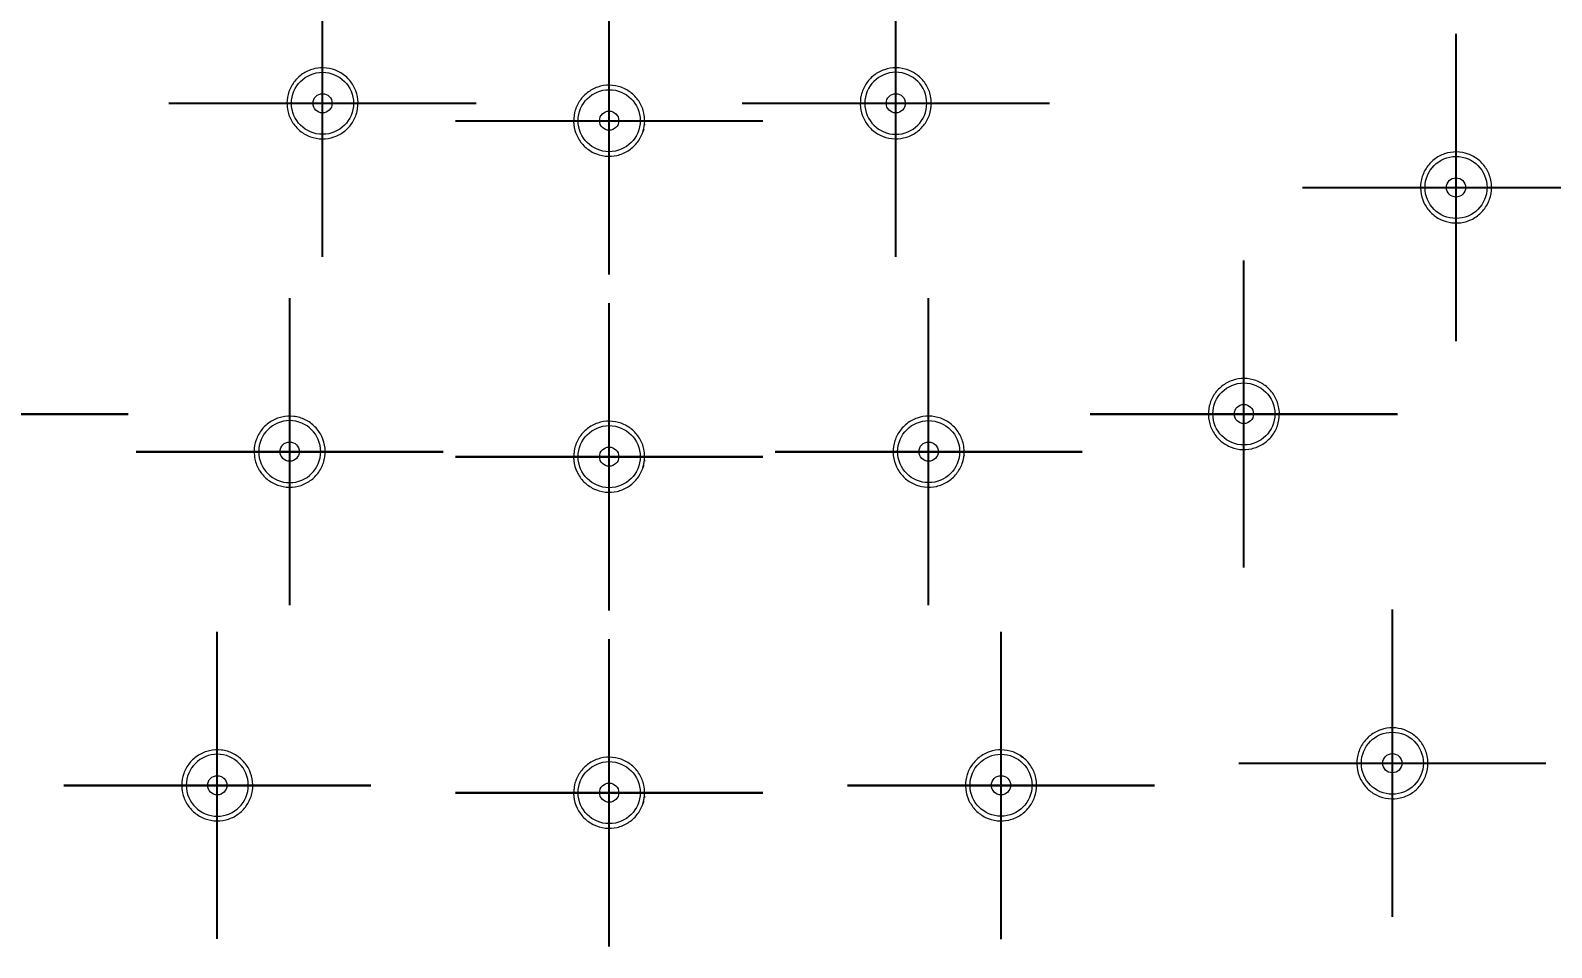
# Model space of a CAD drawing. Extents: x 16296660632 to 16296676033, y -37409619871 to -37409617369.
# Drawn here: x 16296675590.6 to 16296675669.8, y -37409617727.7 to -37409617680 of the extents above; entities that cross this region are included whole.
import ezdxf

# ---------------------------------------------------------------- set-up
doc = ezdxf.new("R2010")
doc.units = 0
doc.header["$LTSCALE"] = 10
doc.header["$MEASUREMENT"] = 0
doc.header["$PDMODE"] = 3
doc.header["$PDSIZE"] = -10
doc.linetypes.add('CENTER', pattern=[2, 1.25, -0.25, 0.25, -0.25])
doc.linetypes.add('CENTERX2', pattern=[4, 2.5, -0.5, 0.5, -0.5])
doc.layers.get('0').update_dxf_attribs({"linetype": 'CONTINUOUS'})
doc.layers.get('DEFPOINTS').update_dxf_attribs({"linetype": 'CONTINUOUS'})
doc.layers.add('1', color=7, linetype='CONTINUOUS')
doc.layers.add('중심선', color=1, linetype='CENTERX2')
doc.styles.add('Daelim Dimension', font='')
doc.styles.get('Daelim Dimension').set_extended_font_data('NanumGothic')
doc.dimstyles.new('DEFAULT', dxfattribs={"dimscale": 2, "dimtxt": 2, "dimasz": 2, "dimexe": 0, "dimexo": 2, "dimgap": 1, "dimtad": 1, "dimdec": 1, "dimzin": 9, "dimdsep": 46, "dimtxsty": 'Daelim Dimension', "dimcen": 0.5, "dimclrd": 252, "dimclre": 252, "dimclrt": 3, "dimadec": 1, "dimazin": 0, "dimtfac": 1, "dimtdec": 1, "dimtix": 1, "dimtmove": 0, "dimatfit": 3, "dimfxl": 1, "dimtolj": 1, "dimtzin": 1, "dimlwd": 9, "dimlwe": 9, "dimarcsym": 0})

# ---------------------------------------------------------------- blocks, each defined once
blk = doc.blocks.new('*D1')
at = {"color": 5, "lineweight": 9, "transparency": 16777216}
for p, q in [((16296675624.74378, -37409617572.621834), (16296675778.535021, -37409617572.621834)), ((16296675778.535021, -37409617576.621834), (16296675778.535021, -37409617766.705383)), ((16296675624.74951, -37409617770.705383), (16296675778.535021, -37409617770.705383))]:
    blk.add_line(p, q, dxfattribs=at)
at = {"color": 5, "transparency": 16777216}
for points in [[(16296675777.868361, -37409617576.621834), (16296675779.201691, -37409617576.621834), (16296675778.535021, -37409617572.621834)], [(16296675777.868361, -37409617766.705383), (16296675779.201691, -37409617766.705383), (16296675778.535021, -37409617770.705383)]]:
    blk.add_solid(points, dxfattribs=at)
at = {"layer": 'DEFPOINTS', "color": 0, "transparency": 16777216}
for p in [(16296675620.74378, -37409617572.621834), (16296675620.74951, -37409617770.705383), (16296675778.535021, -37409617770.705383)]:
    blk.add_point(p, dxfattribs=at)
at = {"color": 7, "transparency": 16777216, "insert": (16296675768.914141, -37409617671.663597), "char_height": 14, "attachment_point": 5, "rotation": 90, "style": 'Daelim Dimension'}
blk.add_mtext('\\A1;198', dxfattribs=at)

msp = doc.modelspace()

# ---------------------------------------------------------------- linework, layer by layer
at = {"layer": '1', "color": 7, "linetype": 'CENTER', "lineweight": 13}
msp.add_line((16296675664.85672, -37409617696.141724), (16296675664.85672, -37409617680.141724), dxfattribs=at)
at = {"layer": '1', "color": 7, "linetype": 'Continuous', "lineweight": 13}
for centre in [(16296675605.813801, -37409617683.756569), (16296675620.74378, -37409617684.663597), (16296675664.854259, -37409617688.14016), (16296675653.80364, -37409617699.940292), (16296675620.74378, -37409617702.163597), (16296675637.383659, -37409617701.900963), (16296675661.53775, -37409617718.132019), (16296675620.74378, -37409617719.663597), (16296675641.15518, -37409617719.281067)]:
    msp.add_circle(centre, 1.615477, dxfattribs=at)
at = {"layer": '1', "color": 7, "linetype": 'Continuous', "lineweight": 13, "extrusion": (0, 0, -1)}
for centre in [(-16296675635.673759, -37409617683.756569), (-16296675604.103901, -37409617701.900963), (-16296675600.33238, -37409617719.281067)]:
    msp.add_circle(centre, 1.615477, dxfattribs=at)
at = {"layer": '1', "color": 7, "linetype": 'Continuous', "lineweight": 18}
for centre in [(16296675605.813801, -37409617683.756569), (16296675635.673759, -37409617683.756569), (16296675620.74378, -37409617684.663597), (16296675664.854259, -37409617688.14016), (16296675653.80364, -37409617699.940292), (16296675604.103901, -37409617701.900963), (16296675637.383659, -37409617701.900963), (16296675620.74378, -37409617702.163597), (16296675661.53775, -37409617718.132019), (16296675600.33238, -37409617719.281067), (16296675641.15518, -37409617719.281067), (16296675620.74378, -37409617719.663597)]:
    msp.add_circle(centre, 0.5, dxfattribs=at)
for points, knots in [([(16296675486.702, -37409617671.663567), (16296675486.707649, -37409617679.996231), (16296675487.306259, -37409617688.235542), (16296675489.52206, -37409617704.631897), (16296675491.10412, -37409617712.796387), (16296675496.024799, -37409617728.537247), (16296675499.40818, -37409617736.201271), (16296675509.03035, -37409617749.492683), (16296675515.438009, -37409617755.017326), (16296675529.98881, -37409617762.560928), (16296675538.06395, -37409617764.622917), (16296675550.30275, -37409617766.634216), (16296675554.427851, -37409617767.122017), (16296675562.69499, -37409617767.97319), (16296675566.828051, -37409617768.347839), (16296675587.51865, -37409617770.028519), (16296675604.13394, -37409617770.705032), (16296675620.74378, -37409617770.705353)], [0, 0, 0, 0, 0.125, 0.125, 0.25, 0.25, 0.375, 0.375, 0.5, 0.5, 0.625, 0.625, 0.6875, 0.6875, 0.75, 0.75, 1, 1, 1, 1]), ([(16296675620.74378, -37409617770.705383), (16296675637.353609, -37409617770.705063), (16296675653.968901, -37409617770.028526), (16296675674.659491, -37409617768.347839), (16296675678.792549, -37409617767.97319), (16296675687.0597, -37409617767.122009), (16296675691.18479, -37409617766.634209), (16296675703.42359, -37409617764.62291), (16296675711.49872, -37409617762.560913), (16296675726.049509, -37409617755.017319), (16296675732.457161, -37409617749.492683), (16296675742.079309, -37409617736.201279), (16296675745.46269, -37409617728.53727), (16296675750.38336, -37409617712.796417), (16296675751.96542, -37409617704.631943), (16296675754.18121, -37409617688.23558), (16296675754.779819, -37409617679.996277), (16296675754.78546, -37409617671.663643)], [0, 0, 0, 0, 0.25, 0.25, 0.3125, 0.3125, 0.375, 0.375, 0.5, 0.5, 0.625, 0.625, 0.75, 0.75, 0.875, 0.875, 1, 1, 1, 1]), ([(16296675603.962151, -37409617683.757271), (16296675603.962299, -37409617683.549423), (16296675603.998211, -37409617683.339417), (16296675604.13562, -37409617682.948547), (16296675604.23901, -37409617682.762283), (16296675604.49806, -37409617682.438927), (16296675604.65728, -37409617682.297394), (16296675605.008751, -37409617682.078033), (16296675605.205839, -37409617681.997177), (16296675605.6101, -37409617681.906517), (16296675605.82284, -37409617681.89547), (16296675606.23431, -37409617681.943733), (16296675606.438721, -37409617682.003723), (16296675606.81101, -37409617682.185463), (16296675606.984039, -37409617682.309731), (16296675607.27519, -37409617682.604462), (16296675607.397341, -37409617682.778992), (16296675607.57453, -37409617683.153481), (16296675607.632021, -37409617683.358612), (16296675607.67527, -37409617683.770653), (16296675607.661619, -37409617683.983253), (16296675607.56605, -37409617684.386398), (16296675607.4828, -37409617684.582497), (16296675607.259159, -37409617684.931267), (16296675607.11569, -37409617685.08876), (16296675606.789221, -37409617685.343849), (16296675606.601709, -37409617685.444969), (16296675606.209209, -37409617685.577606), (16296675605.99881, -37409617685.610947), (16296675605.584539, -37409617685.606194), (16296675605.374969, -37409617685.568008), (16296675604.98564, -37409617685.426392), (16296675604.80051, -37409617685.320999), (16296675604.48, -37409617685.058487), (16296675604.3402, -37409617684.897774), (16296675604.12464, -37409617684.543961), (16296675604.04591, -37409617684.346024), (16296675603.97575, -37409617684.016602), (16296675603.962061, -37409617683.886223), (16296675603.962151, -37409617683.757271)], [0, 0, 0, 0, 0.053706762, 0.053706762, 0.107413552, 0.107413552, 0.161119801, 0.161119801, 0.214824682, 0.214824682, 0.268528029, 0.268528029, 0.322230317, 0.322230317, 0.375932457, 0.375932457, 0.429635424, 0.429635424, 0.483339858, 0.483339858, 0.537045788, 0.537045788, 0.590752597, 0.590752597, 0.644459253, 0.644459253, 0.698164754, 0.698164754, 0.751868595, 0.751868595, 0.805571026, 0.805571026, 0.859272954, 0.859272954, 0.912975518, 0.912975518, 0.96667955, 0.96667955, 1, 1, 1, 1]), ([(16296675637.525379, -37409617683.755867), (16296675637.52553, -37409617683.96373), (16296675637.48991, -37409617684.173767), (16296675637.353029, -37409617684.564819), (16296675637.249901, -37409617684.751221), (16296675636.991301, -37409617685.074921), (16296675636.832279, -37409617685.216667), (16296675636.481119, -37409617685.436523), (16296675636.28414, -37409617685.517647), (16296675635.88002, -37409617685.608856), (16296675635.667299, -37409617685.620216), (16296675635.255779, -37409617685.572517), (16296675635.051291, -37409617685.512817), (16296675634.678749, -37409617685.331596), (16296675634.50555, -37409617685.207581), (16296675634.213989, -37409617684.913254), (16296675634.0916, -37409617684.738892), (16296675633.913891, -37409617684.364647), (16296675633.85611, -37409617684.159592), (16296675633.81229, -37409617683.747597), (16296675633.825649, -37409617683.534988), (16296675633.92067, -37409617683.131706), (16296675634.003651, -37409617682.935501), (16296675634.226801, -37409617682.586418), (16296675634.37005, -37409617682.428726), (16296675634.696159, -37409617682.173203), (16296675634.88353, -37409617682.071831), (16296675635.275829, -37409617681.93866), (16296675635.486179, -37409617681.905006), (16296675635.90044, -37409617681.909203), (16296675636.110069, -37409617681.94709), (16296675636.49959, -37409617682.088158), (16296675636.68486, -37409617682.193298), (16296675637.00573, -37409617682.455353), (16296675637.14576, -37409617682.615891), (16296675637.361811, -37409617682.969391), (16296675637.440809, -37409617683.167229), (16296675637.511431, -37409617683.496552), (16296675637.525299, -37409617683.626907), (16296675637.525379, -37409617683.755867)], [0, 0, 0, 0, 0.053706255, 0.053706255, 0.107412571, 0.107412571, 0.161117794, 0.161117794, 0.214821365, 0.214821365, 0.268523649, 0.268523649, 0.322225612, 0.322225612, 0.375928379, 0.375928379, 0.429632701, 0.429632701, 0.483338607, 0.483338607, 0.537045413, 0.537045413, 0.590752062, 0.590752062, 0.644457603, 0.644457603, 0.698161592, 0.698161592, 0.751864246, 0.751864246, 0.805566332, 0.805566332, 0.859268846, 0.859268846, 0.912972608, 0.912972608, 0.966677921, 0.966677921, 1, 1, 1, 1]), ([(16296675622.594549, -37409617684.66291), (16296675622.594709, -37409617684.870758), (16296675622.559099, -37409617685.080803), (16296675622.422251, -37409617685.471863), (16296675622.31912, -37409617685.658279), (16296675622.060539, -37409617685.981987), (16296675621.90152, -37409617686.123756), (16296675621.550369, -37409617686.34362), (16296675621.353399, -37409617686.424759), (16296675620.94928, -37409617686.515991), (16296675620.736561, -37409617686.527351), (16296675620.325029, -37409617686.479683), (16296675620.12055, -37409617686.419983), (16296675619.747999, -37409617686.238777), (16296675619.5748, -37409617686.114769), (16296675619.28323, -37409617685.820473), (16296675619.16083, -37409617685.646111), (16296675618.983101, -37409617685.271873), (16296675618.92531, -37409617685.066833), (16296675618.88147, -37409617684.654846), (16296675618.894819, -37409617684.44223), (16296675618.989811, -37409617684.038963), (16296675619.072781, -37409617683.842743), (16296675619.295919, -37409617683.493637), (16296675619.439159, -37409617683.335953), (16296675619.765261, -37409617683.080399), (16296675619.95262, -37409617682.979012), (16296675620.344919, -37409617682.845818), (16296675620.555269, -37409617682.812172), (16296675620.96953, -37409617682.816338), (16296675621.179159, -37409617682.854218), (16296675621.56868, -37409617682.99527), (16296675621.75396, -37409617683.100403), (16296675622.074841, -37409617683.362427), (16296675622.21487, -37409617683.522957), (16296675622.430941, -37409617683.87645), (16296675622.509951, -37409617684.07428), (16296675622.580589, -37409617684.403587), (16296675622.59446, -37409617684.533951), (16296675622.594549, -37409617684.66291)], [0, 0, 0, 0, 0.053706915, 0.053706915, 0.107413879, 0.107413879, 0.16111993, 0.16111993, 0.214824191, 0.214824191, 0.268526714, 0.268526714, 0.322228348, 0.322228348, 0.375930358, 0.375930358, 0.429633842, 0.429633842, 0.483339206, 0.483339206, 0.537046004, 0.537046004, 0.590753173, 0.590753173, 0.644459522, 0.644459522, 0.698164249, 0.698164249, 0.751867255, 0.751867255, 0.805569163, 0.805569163, 0.859271061, 0.859271061, 0.91297402, 0.91297402, 0.966678684, 0.966678684, 1, 1, 1, 1]), ([(16296675666.707479, -37409617688.139473), (16296675666.707661, -37409617688.347313), (16296675666.672079, -37409617688.557343), (16296675666.53529, -37409617688.948402), (16296675666.43219, -37409617689.134819), (16296675666.17366, -37409617689.458557), (16296675666.014681, -37409617689.600327), (16296675665.66358, -37409617689.820251), (16296675665.466631, -37409617689.901413), (16296675665.06254, -37409617689.992706), (16296675664.849819, -37409617690.004112), (16296675664.43829, -37409617689.956512), (16296675664.233801, -37409617689.896858), (16296675663.86121, -37409617689.715714), (16296675663.687981, -37409617689.591728), (16296675663.396351, -37409617689.297462), (16296675663.27392, -37409617689.123123), (16296675663.09613, -37409617688.748901), (16296675663.038321, -37409617688.543854), (16296675662.994419, -37409617688.131866), (16296675663.00774, -37409617687.919258), (16296675663.10268, -37409617687.515984), (16296675663.185619, -37409617687.319763), (16296675663.408701, -37409617686.970642), (16296675663.55191, -37409617686.812943), (16296675663.87796, -37409617686.557358), (16296675664.06529, -37409617686.455948), (16296675664.45755, -37409617686.322693), (16296675664.667891, -37409617686.289001), (16296675665.08215, -37409617686.293098), (16296675665.29178, -37409617686.330933), (16296675665.68133, -37409617686.471916), (16296675665.866631, -37409617686.577019), (16296675666.187571, -37409617686.838997), (16296675666.327629, -37409617686.999519), (16296675666.54376, -37409617687.352982), (16296675666.622801, -37409617687.550812), (16296675666.69348, -37409617687.880127), (16296675666.707371, -37409617688.010498), (16296675666.707479, -37409617688.139473)], [0, 0, 0, 0, 0.053703772, 0.053703772, 0.107407616, 0.107407616, 0.161110264, 0.161110264, 0.214812208, 0.214812208, 0.268514516, 0.268514516, 0.322218159, 0.322218159, 0.375923548, 0.375923548, 0.429630297, 0.429630297, 0.48333736, 0.48333736, 0.537043523, 0.537043523, 0.590748001, 0.590748001, 0.644450806, 0.644450806, 0.698152716, 0.698152716, 0.751854873, 0.751854873, 0.805558253, 0.805558253, 0.859263267, 0.859263267, 0.912969623, 0.912969623, 0.966676497, 0.966676497, 1, 1, 1, 1]), ([(16296675655.65616, -37409617699.93959), (16296675655.656481, -37409617700.147438), (16296675655.62104, -37409617700.357513), (16296675655.484501, -37409617700.74868), (16296675655.381531, -37409617700.935173), (16296675655.123211, -37409617701.259087), (16296675654.9643, -37409617701.400993), (16296675654.61334, -37409617701.621117), (16296675654.416439, -37409617701.702423), (16296675654.012421, -37409617701.793983), (16296675653.799721, -37409617701.805511), (16296675653.38817, -37409617701.758179), (16296675653.183649, -37409617701.698662), (16296675652.810961, -37409617701.517776), (16296675652.637659, -37409617701.393921), (16296675652.345831, -37409617701.099861), (16296675652.223289, -37409617700.925613), (16296675652.04524, -37409617700.551514), (16296675651.987289, -37409617700.346497), (16296675651.94311, -37409617699.934547), (16296675651.95628, -37409617699.721909), (16296675652.050949, -37409617699.318542), (16296675652.13377, -37409617699.122253), (16296675652.356621, -37409617698.77298), (16296675652.499741, -37409617698.615173), (16296675652.82563, -37409617698.359383), (16296675653.012899, -37409617698.257843), (16296675653.405069, -37409617698.124336), (16296675653.615379, -37409617698.090523), (16296675654.029619, -37409617698.094337), (16296675654.239269, -37409617698.132027), (16296675654.628901, -37409617698.272751), (16296675654.81426, -37409617698.377724), (16296675655.135361, -37409617698.639481), (16296675655.27553, -37409617698.799896), (16296675655.491899, -37409617699.153214), (16296675655.571079, -37409617699.350983), (16296675655.641979, -37409617699.68026), (16296675655.65596, -37409617699.810623), (16296675655.65616, -37409617699.93959)], [0, 0, 0, 0, 0.053706674, 0.053706674, 0.107413503, 0.107413503, 0.161117628, 0.161117628, 0.214818623, 0.214818623, 0.268517937, 0.268517937, 0.32221785, 0.32221785, 0.375920442, 0.375920442, 0.429626591, 0.429626591, 0.48333552, 0.48333552, 0.537045167, 0.537045167, 0.59075318, 0.59075318, 0.644458015, 0.644458015, 0.698159588, 0.698159588, 0.751859227, 0.751859227, 0.805559027, 0.805559027, 0.859260942, 0.859260942, 0.912966002, 0.912966002, 0.966673931, 0.966673931, 1, 1, 1, 1]), ([(16296675602.252239, -37409617701.901657), (16296675602.2526, -37409617701.693787), (16296675602.288731, -37409617701.483833), (16296675602.42655, -37409617701.093086), (16296675602.53014, -37409617700.906929), (16296675602.789539, -37409617700.583839), (16296675602.948919, -37409617700.442467), (16296675603.300631, -37409617700.223457), (16296675603.49781, -37409617700.142822), (16296675603.90217, -37409617700.052597), (16296675604.11492, -37409617700.041779), (16296675604.52632, -37409617700.090492), (16296675604.73065, -37409617700.150703), (16296675605.10273, -37409617700.332817), (16296675605.27562, -37409617700.457268), (16296675605.56645, -37409617700.752289), (16296675605.6884, -37409617700.926933), (16296675605.8652, -37409617701.301598), (16296675605.92248, -37409617701.506783), (16296675605.965309, -37409617701.918869), (16296675605.951441, -37409617702.131447), (16296675605.85544, -37409617702.534508), (16296675605.77199, -37409617702.730522), (16296675605.547979, -37409617703.079086), (16296675605.404341, -37409617703.236427), (16296675605.077579, -37409617703.491173), (16296675604.889959, -37409617703.592087), (16296675604.497311, -37409617703.724297), (16296675604.28688, -37409617703.757423), (16296675603.872629, -37409617703.752213), (16296675603.663099, -37409617703.713814), (16296675603.273939, -37409617703.571777), (16296675603.08894, -37409617703.466202), (16296675602.76873, -37409617703.203377), (16296675602.629101, -37409617703.042503), (16296675602.41391, -37409617702.688499), (16296675602.33539, -37409617702.490471), (16296675602.26557, -37409617702.161003), (16296675602.25202, -37409617702.030609), (16296675602.252239, -37409617701.901657)], [0, 0, 0, 0, 0.053710144, 0.053710144, 0.107420352, 0.107420352, 0.161129288, 0.161129288, 0.214834921, 0.214834921, 0.268536782, 0.268536782, 0.322235966, 0.322235966, 0.375934687, 0.375934687, 0.429635383, 0.429635383, 0.483339712, 0.483339712, 0.537047808, 0.537047808, 0.590758145, 0.590758145, 0.644468126, 0.644468126, 0.698175234, 0.698175234, 0.751878211, 0.751878211, 0.8055777, 0.8055777, 0.859275956, 0.859275956, 0.912975774, 0.912975774, 0.966679182, 0.966679182, 1, 1, 1, 1]), ([(16296675622.59453, -37409617702.16291), (16296675622.5949, -37409617702.370773), (16296675622.5595, -37409617702.580849), (16296675622.423031, -37409617702.972061), (16296675622.32008, -37409617703.158577), (16296675622.06181, -37409617703.482559), (16296675621.902929, -37409617703.624489), (16296675621.551979, -37409617703.844704), (16296675621.355089, -37409617703.926018), (16296675620.951059, -37409617704.017639), (16296675620.738359, -37409617704.029213), (16296675620.326799, -37409617703.981934), (16296675620.122271, -37409617703.92244), (16296675619.749571, -37409617703.741608), (16296675619.57625, -37409617703.617767), (16296675619.284401, -37409617703.323776), (16296675619.161831, -37409617703.149551), (16296675618.98373, -37409617702.775513), (16296675618.925739, -37409617702.570518), (16296675618.881479, -37409617702.158577), (16296675618.894609, -37409617701.945938), (16296675618.98921, -37409617701.542557), (16296675619.071989, -37409617701.346237), (16296675619.29479, -37409617700.996918), (16296675619.43788, -37409617700.839081), (16296675619.763741, -37409617700.583214), (16296675619.951, -37409617700.481644), (16296675620.34317, -37409617700.348083), (16296675620.55349, -37409617700.314217), (16296675620.967739, -37409617700.317993), (16296675621.177389, -37409617700.355659), (16296675621.567039, -37409617700.49633), (16296675621.752399, -37409617700.601257), (16296675622.07353, -37409617700.862984), (16296675622.21372, -37409617701.023354), (16296675622.43013, -37409617701.37661), (16296675622.50934, -37409617701.574364), (16296675622.580311, -37409617701.903603), (16296675622.594311, -37409617702.033951), (16296675622.59453, -37409617702.16291)], [0, 0, 0, 0, 0.053710065, 0.053710065, 0.107420239, 0.107420239, 0.161128356, 0.161128356, 0.214832413, 0.214832413, 0.268532515, 0.268532515, 0.322230592, 0.322230592, 0.375929525, 0.375929525, 0.429631801, 0.429631801, 0.483338339, 0.483338339, 0.537048124, 0.537048124, 0.590758741, 0.590758741, 0.644467499, 0.644467499, 0.698172589, 0.698172589, 0.751873801, 0.751873801, 0.805572541, 0.805572541, 0.859271237, 0.859271237, 0.912972314, 0.912972314, 0.966677237, 0.966677237, 1, 1, 1, 1]), ([(16296675639.2353, -37409617701.900261), (16296675639.235649, -37409617702.108124), (16296675639.200239, -37409617702.318199), (16296675639.06377, -37409617702.709396), (16296675638.96081, -37409617702.89592), (16296675638.702539, -37409617703.219887), (16296675638.54365, -37409617703.361801), (16296675638.192711, -37409617703.582001), (16296675637.995819, -37409617703.663322), (16296675637.591789, -37409617703.754936), (16296675637.379101, -37409617703.766487), (16296675636.967541, -37409617703.719223), (16296675636.76302, -37409617703.659729), (16296675636.39031, -37409617703.478897), (16296675636.21699, -37409617703.355057), (16296675635.925131, -37409617703.061058), (16296675635.80257, -37409617702.886833), (16296675635.62447, -37409617702.512772), (16296675635.566481, -37409617702.307777), (16296675635.52223, -37409617701.895821), (16296675635.53537, -37409617701.683182), (16296675635.62998, -37409617701.279793), (16296675635.712761, -37409617701.083488), (16296675635.93557, -37409617700.734169), (16296675636.078671, -37409617700.57634), (16296675636.40453, -37409617700.32048), (16296675636.591789, -37409617700.218918), (16296675636.98395, -37409617700.085358), (16296675637.19426, -37409617700.051514), (16296675637.608509, -37409617700.055283), (16296675637.818159, -37409617700.092949), (16296675638.207809, -37409617700.23362), (16296675638.393169, -37409617700.338547), (16296675638.7143, -37409617700.600273), (16296675638.85449, -37409617700.760651), (16296675639.07091, -37409617701.113922), (16296675639.15012, -37409617701.311684), (16296675639.221081, -37409617701.640938), (16296675639.235081, -37409617701.771294), (16296675639.2353, -37409617701.900261)], [0, 0, 0, 0, 0.053708861, 0.053708861, 0.107417873, 0.107417873, 0.161124195, 0.161124195, 0.214826475, 0.214826475, 0.268525596, 0.268525596, 0.322223923, 0.322223923, 0.375924232, 0.375924232, 0.429628402, 0.429628402, 0.483336522, 0.483336522, 0.537046885, 0.537046885, 0.590756822, 0.590756822, 0.644463944, 0.644463944, 0.698167163, 0.698167163, 0.751867089, 0.751867089, 0.805565693, 0.805565693, 0.85926545, 0.85926545, 0.912968333, 0.912968333, 0.966675017, 0.966675017, 1, 1, 1, 1]), ([(16296675663.39039, -37409617718.131317), (16296675663.3909, -37409617718.339172), (16296675663.35565, -37409617718.549278), (16296675663.219469, -37409617718.94059), (16296675663.11665, -37409617719.12719), (16296675662.85861, -37409617719.451347), (16296675662.699829, -37409617719.593384), (16296675662.34906, -37409617719.813843), (16296675662.152241, -37409617719.895302), (16296675661.74832, -37409617719.987213), (16296675661.535641, -37409617719.99894), (16296675661.12409, -37409617719.951988), (16296675660.919531, -37409617719.892662), (16296675660.546709, -37409617719.712143), (16296675660.373301, -37409617719.588463), (16296675660.081221, -37409617719.294693), (16296675659.958521, -37409617719.120567), (16296675659.780109, -37409617718.746643), (16296675659.72196, -37409617718.541687), (16296675659.677389, -37409617718.129753), (16296675659.690359, -37409617717.917091), (16296675659.784679, -37409617717.513611), (16296675659.867319, -37409617717.317238), (16296675660.08987, -37409617716.967743), (16296675660.232849, -37409617716.809807), (16296675660.558519, -37409617716.553711), (16296675660.745689, -37409617716.452011), (16296675661.13773, -37409617716.318161), (16296675661.348, -37409617716.284157), (16296675661.762211, -37409617716.287613), (16296675661.97187, -37409617716.325111), (16296675662.361601, -37409617716.465446), (16296675662.547041, -37409617716.570236), (16296675662.86837, -37409617716.83168), (16296675663.00868, -37409617716.991951), (16296675663.22538, -37409617717.345047), (16296675663.30475, -37409617717.542747), (16296675663.375971, -37409617717.871971), (16296675663.39007, -37409617718.002327), (16296675663.39039, -37409617718.131317)], [0, 0, 0, 0, 0.053710219, 0.053710219, 0.107420736, 0.107420736, 0.161126016, 0.161126016, 0.214824635, 0.214824635, 0.268518994, 0.268518994, 0.322213523, 0.322213523, 0.37591275, 0.37591275, 0.429619101, 0.429619101, 0.483331741, 0.483331741, 0.537046923, 0.537046923, 0.590759779, 0.590759779, 0.644466609, 0.644466609, 0.69816651, 0.69816651, 0.751861637, 0.751861637, 0.805556103, 0.805556103, 0.85925415, 0.85925415, 0.912958425, 0.912958425, 0.966668943, 0.966668943, 1, 1, 1, 1]), ([(16296675598.48068, -37409617719.281761), (16296675598.481239, -37409617719.073883), (16296675598.51757, -37409617718.863953), (16296675598.65579, -37409617718.473328), (16296675598.759581, -37409617718.287247), (16296675599.01931, -37409617717.964409), (16296675599.17885, -37409617717.823189), (16296675599.5308, -37409617717.604553), (16296675599.728069, -37409617717.524117), (16296675600.132509, -37409617717.434334), (16296675600.34527, -37409617717.423721), (16296675600.75659, -37409617717.472862), (16296675600.96084, -37409617717.533272), (16296675601.33271, -37409617717.715767), (16296675601.505449, -37409617717.84037), (16296675601.795959, -37409617718.135651), (16296675601.91773, -37409617718.31041), (16296675602.094151, -37409617718.685226), (16296675602.15123, -37409617718.890457), (16296675602.193661, -37409617719.302582), (16296675602.179581, -37409617719.51516), (16296675602.083191, -37409617719.918129), (16296675601.999531, -37409617720.114082), (16296675601.77516, -37409617720.46244), (16296675601.63135, -37409617720.619637), (16296675601.304319, -37409617720.874069), (16296675601.116579, -37409617720.974792), (16296675600.723801, -37409617721.10659), (16296675600.51333, -37409617721.139503), (16296675600.09911, -37409617721.133842), (16296675599.889641, -37409617721.09523), (16296675599.50066, -37409617720.952812), (16296675599.31579, -37409617720.847054), (16296675598.995871, -37409617720.583923), (16296675598.856409, -37409617720.422943), (16296675598.64159, -37409617720.068741), (16296675598.563259, -37409617719.870644), (16296675598.493759, -37409617719.541107), (16296675598.480339, -37409617719.410713), (16296675598.48068, -37409617719.281761)], [0, 0, 0, 0, 0.053715701, 0.053715701, 0.107431548, 0.107431548, 0.16114457, 0.16114457, 0.214850808, 0.214850808, 0.268549548, 0.268549548, 0.322243209, 0.322243209, 0.375936352, 0.375936352, 0.42963383, 0.42963383, 0.483338749, 0.483338749, 0.537051058, 0.537051058, 0.590767423, 0.590767423, 0.644482573, 0.644482573, 0.698191649, 0.698191649, 0.751892484, 0.751892484, 0.805586688, 0.805586688, 0.859278907, 0.859278907, 0.912974633, 0.912974633, 0.966677664, 0.966677664, 1, 1, 1, 1]), ([(16296675622.5945, -37409617719.66291), (16296675622.59507, -37409617719.870781), (16296675622.559879, -37409617720.08091), (16296675622.42379, -37409617720.472267), (16296675622.321011, -37409617720.658913), (16296675622.06303, -37409617720.983147), (16296675621.90428, -37409617721.125237), (16296675621.55353, -37409617721.345787), (16296675621.356701, -37409617721.427292), (16296675620.95277, -37409617721.519279), (16296675620.740101, -37409617721.531036), (16296675620.328529, -37409617721.484154), (16296675620.12396, -37409617721.424873), (16296675619.75112, -37409617721.244423), (16296675619.5777, -37409617721.120773), (16296675619.28558, -37409617720.82708), (16296675619.162849, -37409617720.652992), (16296675618.984381, -37409617720.279137), (16296675618.92618, -37409617720.074211), (16296675618.8815, -37409617719.662308), (16296675618.894421, -37409617719.449654), (16296675618.988621, -37409617719.046143), (16296675619.071211, -37409617718.849739), (16296675619.29369, -37409617718.500183), (16296675619.43664, -37409617718.342194), (16296675619.76228, -37409617718.085999), (16296675619.94945, -37409617717.984261), (16296675620.34149, -37409617717.850327), (16296675620.551769, -37409617717.816277), (16296675620.966, -37409617717.819656), (16296675621.175671, -37409617717.857132), (16296675621.565411, -37409617717.997414), (16296675621.75086, -37409617718.102173), (16296675622.07221, -37409617718.363533), (16296675622.212549, -37409617718.523758), (16296675622.42931, -37409617718.876778), (16296675622.508711, -37409617719.074448), (16296675622.580009, -37409617719.40361), (16296675622.594139, -37409617719.533943), (16296675622.5945, -37409617719.66291)], [0, 0, 0, 0, 0.053715716, 0.053715716, 0.107431655, 0.107431655, 0.161143445, 0.161143445, 0.214847104, 0.214847104, 0.268542868, 0.268542868, 0.322234593, 0.322234593, 0.375928013, 0.375928013, 0.42962808, 0.42962808, 0.483336662, 0.483336662, 0.537051782, 0.537051782, 0.590768635, 0.590768635, 0.644481809, 0.644481809, 0.698187622, 0.698187622, 0.751885602, 0.751885602, 0.805578571, 0.805578571, 0.859271425, 0.859271425, 0.912969093, 0.912969093, 0.966674525, 0.966674525, 1, 1, 1, 1]), ([(16296675643.006861, -37409617719.280357), (16296675643.00742, -37409617719.488228), (16296675642.97221, -37409617719.698349), (16296675642.8361, -37409617720.089706), (16296675642.733311, -37409617720.276337), (16296675642.475321, -37409617720.600563), (16296675642.316561, -37409617720.74263), (16296675641.965811, -37409617720.96315), (16296675641.76899, -37409617721.044647), (16296675641.36507, -37409617721.13662), (16296675641.152399, -37409617721.148376), (16296675640.740841, -37409617721.101486), (16296675640.53627, -37409617721.042198), (16296675640.163429, -37409617720.86174), (16296675639.990021, -37409617720.738083), (16296675639.697889, -37409617720.444382), (16296675639.575159, -37409617720.270279), (16296675639.3967, -37409617719.8964), (16296675639.338499, -37409617719.691467), (16296675639.29385, -37409617719.279549), (16296675639.30678, -37409617719.066879), (16296675639.401011, -37409617718.663383), (16296675639.48362, -37409617718.466972), (16296675639.70611, -37409617718.117416), (16296675639.84907, -37409617717.959457), (16296675640.174709, -37409617717.703293), (16296675640.361879, -37409617717.601562), (16296675640.75391, -37409617717.467644), (16296675640.96418, -37409617717.433601), (16296675641.378401, -37409617717.436996), (16296675641.58806, -37409617717.474457), (16296675641.9778, -37409617717.614754), (16296675642.16325, -37409617717.719513), (16296675642.48461, -37409617717.980888), (16296675642.62495, -37409617718.141121), (16296675642.8417, -37409617718.494164), (16296675642.921101, -37409617718.691849), (16296675642.99239, -37409617719.021042), (16296675643.006519, -37409617719.15139), (16296675643.006861, -37409617719.280357)], [0, 0, 0, 0, 0.053713625, 0.053713625, 0.107427536, 0.107427536, 0.161136312, 0.161136312, 0.214837076, 0.214837076, 0.268531314, 0.268531314, 0.322223529, 0.322223529, 0.375919244, 0.375919244, 0.429622418, 0.429622418, 0.483333585, 0.483333585, 0.53704964, 0.53704964, 0.590765353, 0.590765353, 0.644475789, 0.644475789, 0.698178466, 0.698178466, 0.751874301, 0.751874301, 0.805567079, 0.805567079, 0.859261782, 0.859261782, 0.912962526, 0.912962526, 0.966670896, 0.966670896, 1, 1, 1, 1])]:
    msp.add_open_spline(points, degree=3, knots=knots, dxfattribs=at)
at = {"layer": '1', "color": 7, "linetype": 'Continuous', "lineweight": 13}
for points, knots in [([(16296675620.74378, -37409617770.668327), (16296675604.134951, -37409617770.668022), (16296675587.520679, -37409617769.991547), (16296675566.831329, -37409617768.310966), (16296675562.698441, -37409617767.936333), (16296675554.432039, -37409617767.085228), (16296675550.30768, -37409617766.597504), (16296675542.15069, -37409617765.257011), (16296675538.11652, -37409617764.404266), (16296675530.218821, -37409617762.096474), (16296675526.36561, -37409617760.640839), (16296675519.09536, -37409617756.871712), (16296675515.66433, -37409617754.549889), (16296675509.43413, -37409617749.187447), (16296675506.653259, -37409617746.145973), (16296675501.84532, -37409617739.504623), (16296675499.794559, -37409617735.912407), (16296675496.285549, -37409617728.448883), (16296675494.829571, -37409617724.589668), (16296675491.140341, -37409617712.788116), (16296675489.558571, -37409617704.625488), (16296675487.34318, -37409617688.23214), (16296675486.74469, -37409617679.994499), (16296675486.73905, -37409617671.663597)], [0, 0, 0, 0, 0.24999992, 0.24999992, 0.312499924, 0.312499924, 0.374999928, 0.374999928, 0.437499932, 0.437499932, 0.499999936, 0.499999936, 0.56249994, 0.56249994, 0.624999944, 0.624999944, 0.687499948, 0.687499948, 0.749999952, 0.749999952, 0.87499996, 0.87499996, 1, 1, 1, 1]), ([(16296675487.09446, -37409617671.664413), (16296675487.09446, -37409617671.664749), (16296675487.09446, -37409617671.665092), (16296675487.098459, -37409617679.849838), (16296675487.685659, -37409617688.063599), (16296675489.86664, -37409617704.298653), (16296675491.427851, -37409617712.43187), (16296675495.050659, -37409617724.145653), (16296675496.48736, -37409617728.002663), (16296675499.985109, -37409617735.5196), (16296675502.061001, -37409617739.179153), (16296675506.912109, -37409617745.91452), (16296675509.76742, -37409617749.035393), (16296675516.17915, -37409617754.492462), (16296675519.656389, -37409617756.811447), (16296675527.20039, -37409617760.616287), (16296675531.16835, -37409617762.047272), (16296675539.134501, -37409617764.276962), (16296675543.1805, -37409617765.093941), (16296675555.366199, -37409617767.002632), (16296675563.54266, -37409617767.679039), (16296675579.855301, -37409617769.019707), (16296675588.031601, -37409617769.494743), (16296675604.379721, -37409617770.149597), (16296675612.55966, -37409617770.31279), (16296675620.743799, -37409617770.312927)], [0, 0, 0, 0, 0.000005288, 0.000005288, 0.125004627, 0.125004627, 0.250003966, 0.250003966, 0.312503635, 0.312503635, 0.375003305, 0.375003305, 0.437502974, 0.437502974, 0.500002644, 0.500002644, 0.562502313, 0.562502313, 0.625001983, 0.625001983, 0.750001322, 0.750001322, 0.875000661, 0.875000661, 1, 1, 1, 1]), ([(16296675620.74382, -37409617769.539482), (16296675612.569941, -37409617769.539337), (16296675604.400181, -37409617769.376358), (16296675588.073059, -37409617768.722343), (16296675579.905121, -37409617768.24762), (16296675563.616039, -37409617766.909157), (16296675555.441521, -37409617766.231331), (16296675543.323219, -37409617764.333527), (16296675539.306179, -37409617763.521843), (16296675531.41374, -37409617761.312782), (16296675527.49279, -37409617759.897507), (16296675520.06004, -37409617756.148788), (16296675516.634331, -37409617753.864433), (16296675510.315769, -37409617748.486214), (16296675507.50536, -37409617745.41465), (16296675502.72175, -37409617738.773323), (16296675500.66925, -37409617735.156303), (16296675497.205839, -37409617727.713097), (16296675495.78075, -37409617723.888962), (16296675492.18446, -37409617712.25988), (16296675490.629021, -37409617704.165176), (16296675488.45645, -37409617687.991562), (16296675487.871889, -37409617679.813141), (16296675487.867901, -37409617671.664642), (16296675487.867901, -37409617671.664391), (16296675487.867901, -37409617671.664131)], [0, 0, 0, 0, 0.124999507, 0.124999507, 0.249999014, 0.249999014, 0.374998521, 0.374998521, 0.437498274, 0.437498274, 0.499998028, 0.499998028, 0.562497781, 0.562497781, 0.624997535, 0.624997535, 0.687497288, 0.687497288, 0.749997042, 0.749997042, 0.874996549, 0.874996549, 0.999996056, 0.999996056, 1, 1, 1, 1]), ([(16296675488.765829, -37409617671.664627), (16296675488.783951, -37409617673.522682), (16296675488.82011, -37409617677.231903), (16296675489.09729, -37409617682.781357), (16296675489.52916, -37409617688.305161), (16296675490.532619, -37409617697.463783), (16296675492.60585, -37409617710.286018), (16296675497.73749, -37409617728.338913), (16296675507.260429, -37409617745.804466), (16296675519.925051, -37409617755.407654), (16296675528.562481, -37409617759.259087), (16296675534.7181, -37409617761.452553), (16296675542.66518, -37409617763.373337), (16296675552.35017, -37409617764.844849), (16296675562.088329, -37409617765.878792), (16296675571.8461, -37409617766.695488), (16296675581.61025, -37409617767.427223), (16296675593.01231, -37409617768.070831), (16296675603.913561, -37409617768.451782), (16296675613.70294, -37409617768.62088), (16296675618.598379, -37409617768.635246), (16296675620.74382, -37409617768.641548)], [0, 0, 0, 0, 0.028596672, 0.057087186, 0.085499819, 0.113860328, 0.198896597, 0.28498734, 0.40239396, 0.49772529, 0.522870139, 0.54791248, 0.598193201, 0.648402683, 0.698612243, 0.748891843, 0.799109849, 0.849311665, 0.924653436, 0.96697906, 1, 1, 1, 1]), ([(16296675620.74378, -37409617767.748466), (16296675616.496759, -37409617767.723007), (16296675608.17104, -37409617767.673119), (16296675595.938379, -37409617767.281639), (16296675584.2152, -37409617766.691963), (16296675573.00246, -37409617765.914291), (16296675562.30648, -37409617764.977676), (16296675552.129089, -37409617763.923317), (16296675542.494011, -37409617762.426971), (16296675533.495081, -37409617760.193901), (16296675526.127649, -37409617757.365051), (16296675519.51075, -37409617753.682007), (16296675512.82959, -37409617748.647789), (16296675505.39534, -37409617740.253403), (16296675499.989, -37409617730.105843), (16296675496.755199, -37409617721.228523), (16296675494.101299, -37409617711.947029), (16296675492.198669, -37409617702.477303), (16296675490.698389, -37409617691.431519), (16296675489.82682, -37409617681.750237), (16296675489.71282, -37409617675.102303), (16296675489.65428, -37409617671.689072)], [0, 0, 0, 0, 0.065788805, 0.128970477, 0.189571759, 0.247612728, 0.303071074, 0.355891177, 0.406095764, 0.453987822, 0.499285095, 0.527849785, 0.57108073, 0.628249123, 0.700058195, 0.747697445, 0.774463526, 0.849543461, 0.897031899, 0.947133329, 1, 1, 1, 1]), ([(16296675490.753349, -37409617671.664322), (16296675490.76902, -37409617673.336357), (16296675490.80662, -37409617677.350067), (16296675491.223761, -37409617685.364548), (16296675492.239889, -37409617695.305519), (16296675494.161131, -37409617707.164383), (16296675496.896391, -37409617718.498131), (16296675501.169649, -37409617730.087982), (16296675506.618799, -37409617739.949158), (16296675513.27853, -37409617747.452431), (16296675519.63121, -37409617752.4459), (16296675527.054979, -37409617756.697212), (16296675536.97444, -37409617760.172333), (16296675549.487841, -37409617762.563789), (16296675561.73348, -37409617763.825958), (16296675575.707371, -37409617765.04435), (16296675594.900009, -37409617766.308273), (16296675610.855579, -37409617766.524147), (16296675620.743799, -37409617766.657928)], [0, 0, 0, 0, 0.026132098, 0.062729933, 0.125388486, 0.182205707, 0.250415046, 0.307231827, 0.37492367, 0.425115365, 0.462934107, 0.500767628, 0.558324923, 0.626224291, 0.699477538, 0.750651748, 0.845470195, 1, 1, 1, 1]), ([(16296675754.74851, -37409617671.663597), (16296675754.74287, -37409617679.994499), (16296675754.144381, -37409617688.23214), (16296675751.928989, -37409617704.625488), (16296675750.347219, -37409617712.788116), (16296675746.65799, -37409617724.589668), (16296675745.202009, -37409617728.448883), (16296675741.693001, -37409617735.912407), (16296675739.642241, -37409617739.504623), (16296675734.834299, -37409617746.145973), (16296675732.053431, -37409617749.187447), (16296675725.823231, -37409617754.549889), (16296675722.3922, -37409617756.871712), (16296675715.12195, -37409617760.640839), (16296675711.26874, -37409617762.096474), (16296675703.37104, -37409617764.404266), (16296675699.33687, -37409617765.257011), (16296675691.17988, -37409617766.597504), (16296675687.055519, -37409617767.085228), (16296675678.78912, -37409617767.936333), (16296675674.656231, -37409617768.310966), (16296675653.966881, -37409617769.991547), (16296675637.35261, -37409617770.668022), (16296675620.74378, -37409617770.668327)], [0, 0, 0, 0, 0.125000012, 0.125000012, 0.250000024, 0.250000024, 0.31250003, 0.31250003, 0.375000036, 0.375000036, 0.437500042, 0.437500042, 0.500000048, 0.500000048, 0.562500054, 0.562500054, 0.62500006, 0.62500006, 0.687500066, 0.687500066, 0.750000072, 0.750000072, 1, 1, 1, 1]), ([(16296675751.83407, -37409617671.689079), (16296675751.811291, -37409617673.71302), (16296675751.75815, -37409617678.435402), (16296675751.26321, -37409617686.516563), (16296675750.40449, -37409617694.556389), (16296675749.286289, -37409617701.868446), (16296675748.16217, -37409617707.801651), (16296675746.84046, -37409617713.701897), (16296675744.0756, -37409617723.823669), (16296675739.82922, -37409617734.039963), (16296675734.180929, -37409617742.216301), (16296675731.023161, -37409617745.916229), (16296675728.320681, -37409617748.598061), (16296675723.539829, -37409617752.640648), (16296675716.53694, -37409617756.996841), (16296675706.606039, -37409617760.674973), (16296675695.61113, -37409617763.102097), (16296675683.205641, -37409617764.618179), (16296675669.481871, -37409617765.853622), (16296675654.42148, -37409617766.884247), (16296675638.026119, -37409617767.604568), (16296675626.64933, -37409617767.699303), (16296675620.74378, -37409617767.748466)], [0, 0, 0, 0, 0.031353091, 0.07315513, 0.125369166, 0.156555964, 0.187723375, 0.218908521, 0.25018229, 0.350337271, 0.388066098, 0.40369959, 0.425645269, 0.44695892, 0.500630808, 0.552322558, 0.610293784, 0.67467886, 0.745810285, 0.823759892, 0.908515899, 1, 1, 1, 1]), ([(16296675620.743799, -37409617766.657928), (16296675624.93342, -37409617766.63298), (16296675633.179079, -37409617766.583893), (16296675645.342991, -37409617766.196457), (16296675657.099819, -37409617765.609497), (16296675669.88343, -37409617764.715637), (16296675681.608379, -37409617763.671288), (16296675693.512131, -37409617762.256638), (16296675704.23184, -37409617760.256401), (16296675713.73839, -37409617756.987007), (16296675720.768141, -37409617753.106728), (16296675725.61952, -37409617749.555603), (16296675730.07262, -37409617745.451332), (16296675737.687651, -37409617736.134079), (16296675742.64797, -37409617724.865677), (16296675745.80999, -37409617713.312111), (16296675747.538521, -37409617705.511429), (16296675748.940611, -37409617697.353668), (16296675749.84882, -37409617689.409477), (16296675750.38483, -37409617683.083832), (16296675750.684601, -37409617677.354607), (16296675750.722879, -37409617673.337639), (16296675750.738831, -37409617671.663818)], [0, 0, 0, 0, 0.065498482, 0.1289086, 0.190245596, 0.249521171, 0.329244745, 0.374250949, 0.43690365, 0.499465913, 0.530340389, 0.56211717, 0.593240526, 0.62475561, 0.749749777, 0.781031003, 0.812225414, 0.874589415, 0.91034495, 0.937200387, 0.973832194, 1, 1, 1, 1]), ([(16296675620.743799, -37409617768.641548), (16296675628.848989, -37409617768.641411), (16296675636.94655, -37409617768.480957), (16296675653.12624, -37409617767.83757), (16296675661.209829, -37409617767.370949), (16296675677.355169, -37409617766.055183), (16296675685.444799, -37409617765.383987), (16296675697.491171, -37409617763.545479), (16296675701.50473, -37409617762.75576), (16296675709.42515, -37409617760.582619), (16296675713.276079, -37409617759.212044), (16296675720.622231, -37409617755.587791), (16296675724.14875, -37409617753.267128), (16296675730.38726, -37409617747.991837), (16296675733.185341, -37409617744.985847), (16296675740.44256, -37409617734.905991), (16296675743.693501, -37409617727.390694), (16296675748.514641, -37409617711.73838), (16296675750.004629, -37409617703.805061), (16296675752.14048, -37409617687.848381), (16296675752.716459, -37409617679.796333), (16296675752.721729, -37409617671.664627)], [0, 0, 0, 0, 0.125001275, 0.125001275, 0.250002844, 0.250002844, 0.375004414, 0.375004414, 0.437505199, 0.437505199, 0.500005983, 0.500005983, 0.562506768, 0.562506768, 0.625007553, 0.625007553, 0.750009122, 0.750009122, 0.875010692, 0.875010692, 1, 1, 1, 1]), ([(16296675753.619659, -37409617671.664131), (16296675753.614651, -37409617679.800278), (16296675753.040159, -37409617687.915482), (16296675750.86297, -37409617704.140579), (16296675749.333639, -37409617712.188957), (16296675744.45606, -37409617727.905533), (16296675741.18597, -37409617735.419533), (16296675733.895479, -37409617745.531578), (16296675731.08848, -37409617748.561447), (16296675724.824341, -37409617753.884697), (16296675721.31999, -37409617756.216904), (16296675713.890421, -37409617759.935867), (16296675710.035339, -37409617761.32357), (16296675702.16732, -37409617763.525757), (16296675698.137489, -37409617764.338829), (16296675685.973709, -37409617766.24054), (16296675677.83939, -37409617766.912064), (16296675661.558241, -37409617768.249237), (16296675653.39831, -37409617768.723183), (16296675637.074261, -37409617769.376694), (16296675628.91044, -37409617769.539337), (16296675620.743811, -37409617769.539482)], [0, 0, 0, 0, 0.124994187, 0.124994187, 0.249995018, 0.249995018, 0.374995848, 0.374995848, 0.437496263, 0.437496263, 0.499996679, 0.499996679, 0.562497094, 0.562497094, 0.624997509, 0.624997509, 0.749998339, 0.749998339, 0.87499917, 0.87499917, 1, 1, 1, 1]), ([(16296675620.74382, -37409617770.312927), (16296675628.92071, -37409617770.312782), (16296675637.094721, -37409617770.14994), (16296675653.439739, -37409617769.495583), (16296675661.607889, -37409617769.021347), (16296675677.912701, -37409617767.681931), (16296675686.04863, -37409617767.011909), (16296675698.2801, -37409617765.099251), (16296675702.33873, -37409617764.280983), (16296675710.28051, -37409617762.058098), (16296675714.181511, -37409617760.655083), (16296675721.722059, -37409617756.8806), (16296675725.2792, -37409617754.512901), (16296675731.635361, -37409617749.111961), (16296675734.48736, -37409617746.033363), (16296675741.88114, -37409617735.777397), (16296675745.17679, -37409617728.191658), (16296675750.09062, -37409617712.360252), (16296675751.62537, -37409617704.273956), (16296675753.81101, -37409617687.987129), (16296675754.38809, -37409617679.836746), (16296675754.393101, -37409617671.664413)], [0, 0, 0, 0, 0.125000749, 0.125000749, 0.250001399, 0.250001399, 0.375002049, 0.375002049, 0.437502373, 0.437502373, 0.500002698, 0.500002698, 0.562503023, 0.562503023, 0.625003348, 0.625003348, 0.750003998, 0.750003998, 0.875004647, 0.875004647, 1, 1, 1, 1]), ([(16296675642.3265, -37409617717.85318), (16296675642.31147, -37409617717.841003), (16296675642.20043, -37409617717.75396), (16296675642.07922, -37409617717.679497), (16296675641.969179, -37409617717.625847)], [0, 0, 0, 0, 0.137180408, 1, 1, 1, 1])]:
    msp.add_open_spline(points, degree=3, knots=knots, dxfattribs=at)
for points in [[(16296675622.581181, -37409617684.901604), (16296675622.58807, -37409617684.846947), (16296675622.59231, -37409617684.791946), (16296675622.59396, -37409617684.736816)], [(16296675622.50807, -37409617685.226608), (16296675622.54253, -37409617685.120743), (16296675622.56727, -37409617685.011879), (16296675622.581181, -37409617684.901604)], [(16296675622.58095, -37409617702.406601), (16296675622.587851, -37409617702.351639), (16296675622.59206, -37409617702.296318), (16296675622.59367, -37409617702.240852)], [(16296675639.222361, -37409617702.144234), (16296675639.228741, -37409617702.095268), (16296675639.233049, -37409617702.046051), (16296675639.235319, -37409617701.996727)], [(16296675622.50584, -37409617702.738113), (16296675622.541389, -37409617702.630241), (16296675622.56682, -37409617702.51918), (16296675622.58095, -37409617702.406601)], [(16296675622.50559, -37409617720.242523), (16296675622.5411, -37409617720.134857), (16296675622.56654, -37409617720.02401), (16296675622.580721, -37409617719.911629)], [(16296675622.580721, -37409617719.911629), (16296675622.58779, -37409617719.855522), (16296675622.59207, -37409617719.799042), (16296675622.59363, -37409617719.742409)]]:
    msp.add_open_spline(points, degree=3, dxfattribs=at)
at = {"layer": '중심선', "linetype": 'CENTER'}
for p, q in [((16296675605.81296, -37409617691.757889), (16296675605.81296, -37409617675.757889)), ((16296675605.813801, -37409617691.756569), (16296675605.813801, -37409617675.756569)), ((16296675635.673759, -37409617691.756569), (16296675635.673759, -37409617675.756569)), ((16296675635.674601, -37409617691.757797), (16296675635.674601, -37409617675.757797)), ((16296675620.743759, -37409617692.666237), (16296675620.743759, -37409617676.666237)), ((16296675620.74378, -37409617692.663597), (16296675620.74378, -37409617676.663597)), ((16296675620.74378, -37409617692.66494), (16296675620.74378, -37409617676.66494)), ((16296675664.854259, -37409617696.14016), (16296675664.854259, -37409617680.14016)), ((16296675597.81296, -37409617683.757889), (16296675613.81296, -37409617683.757889)), ((16296675597.813801, -37409617683.756569), (16296675613.813801, -37409617683.756569)), ((16296675627.673759, -37409617683.756569), (16296675643.673759, -37409617683.756569)), ((16296675627.674601, -37409617683.757797), (16296675643.674601, -37409617683.757797)), ((16296675612.743759, -37409617684.666237), (16296675628.743759, -37409617684.666237)), ((16296675612.74378, -37409617684.663597), (16296675628.74378, -37409617684.663597)), ((16296675612.74378, -37409617684.66494), (16296675628.74378, -37409617684.66494)), ((16296675656.854259, -37409617688.14016), (16296675672.854259, -37409617688.14016)), ((16296675656.85672, -37409617688.141724), (16296675672.85672, -37409617688.141724)), ((16296675653.80364, -37409617707.940292), (16296675653.80364, -37409617691.940292)), ((16296675653.805401, -37409617707.943108), (16296675653.805401, -37409617691.943108)), ((16296675604.10302, -37409617709.904182), (16296675604.10302, -37409617693.904182)), ((16296675604.103901, -37409617709.900963), (16296675604.103901, -37409617693.900963)), ((16296675620.743759, -37409617710.169594), (16296675620.743759, -37409617694.169594)), ((16296675620.74378, -37409617710.163597), (16296675620.74378, -37409617694.163597)), ((16296675620.74378, -37409617710.166786), (16296675620.74378, -37409617694.166786)), ((16296675637.383659, -37409617709.900963), (16296675637.383659, -37409617693.900963)), ((16296675637.384529, -37409617709.904083), (16296675637.384529, -37409617693.904083)), ((16296675637.38522, -37409617709.90683), (16296675637.38522, -37409617693.90683)), ((16296675579.682159, -37409617699.943199), (16296675595.682159, -37409617699.943199)), ((16296675579.68392, -37409617699.940292), (16296675595.68392, -37409617699.940292)), ((16296675645.80364, -37409617699.940292), (16296675661.80364, -37409617699.940292)), ((16296675645.805401, -37409617699.943108), (16296675661.805401, -37409617699.943108)), ((16296675596.10302, -37409617701.904182), (16296675612.10302, -37409617701.904182)), ((16296675596.103901, -37409617701.900963), (16296675612.103901, -37409617701.900963)), ((16296675612.743759, -37409617702.169594), (16296675628.743759, -37409617702.169594)), ((16296675612.74378, -37409617702.163597), (16296675628.74378, -37409617702.163597)), ((16296675612.74378, -37409617702.166786), (16296675628.74378, -37409617702.166786)), ((16296675629.383659, -37409617701.900963), (16296675645.383659, -37409617701.900963)), ((16296675629.384529, -37409617701.904083), (16296675645.384529, -37409617701.904083)), ((16296675629.38522, -37409617701.90683), (16296675645.38522, -37409617701.90683)), ((16296675661.53775, -37409617726.132019), (16296675661.53775, -37409617710.132019)), ((16296675661.539671, -37409617726.136551), (16296675661.539671, -37409617710.136551)), ((16296675600.331421, -37409617727.286087), (16296675600.331421, -37409617711.286087)), ((16296675600.33238, -37409617727.281067), (16296675600.33238, -37409617711.281067)), ((16296675620.743759, -37409617727.672951), (16296675620.743759, -37409617711.672951)), ((16296675620.74378, -37409617727.663597), (16296675620.74378, -37409617711.663597)), ((16296675620.74378, -37409617727.66864), (16296675620.74378, -37409617711.66864)), ((16296675641.15518, -37409617727.281067), (16296675641.15518, -37409617711.281067)), ((16296675641.15613, -37409617727.285973), (16296675641.15613, -37409617711.285973)), ((16296675641.156879, -37409617727.290176), (16296675641.156879, -37409617711.290176)), ((16296675653.53775, -37409617718.132019), (16296675669.53775, -37409617718.132019)), ((16296675653.539671, -37409617718.136551), (16296675669.539671, -37409617718.136551)), ((16296675592.331421, -37409617719.286087), (16296675608.331421, -37409617719.286087)), ((16296675592.33238, -37409617719.281067), (16296675608.33238, -37409617719.281067)), ((16296675612.743759, -37409617719.672951), (16296675628.743759, -37409617719.672951)), ((16296675612.74378, -37409617719.663597), (16296675628.74378, -37409617719.663597)), ((16296675612.74378, -37409617719.66864), (16296675628.74378, -37409617719.66864)), ((16296675633.15518, -37409617719.281067), (16296675649.15518, -37409617719.281067)), ((16296675633.15613, -37409617719.285973), (16296675649.15613, -37409617719.285973)), ((16296675633.156879, -37409617719.290176), (16296675649.156879, -37409617719.290176))]:
    msp.add_line(p, q, dxfattribs=at)

# ---------------------------------------------------------------- dimensions: what is measured, and where the dimension line sits
dim = msp.add_linear_dim(base=(16296675778.535021, -37409617770.705383), p1=(16296675620.74378, -37409617572.621834), p2=(16296675620.74951, -37409617770.705383), angle=90, text='198', dimstyle='DEFAULT', override={"dimtxt": 7, "dimclrd": 5, "dimclre": 5, "dimclrt": 7})
dim.commit()
dim.dimension.update_dxf_attribs({"geometry": '*D1', "text_midpoint": (16296675768.914141, -37409617671.663597)})

doc.saveas('drawing.dxf')
